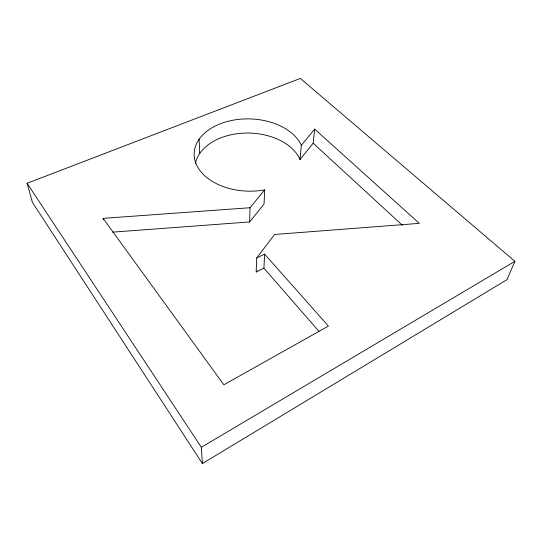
<?xml version="1.0" encoding="UTF-8"?>
<svg xmlns="http://www.w3.org/2000/svg" width="542" height="542" viewBox="0 0 542 542"><rect width="100%" height="100%" fill="white"/><g stroke="black" fill="none" stroke-linecap="round" stroke-linejoin="round"><path stroke-width="0.81" d="M112.465 232.159L249.652 221.935L250.018 207.728L264.686 189.883A54.789 36.138 1.5 0 1 196.475 164.693A54.789 36.138 1.5 0 1 233.04 120.202A54.789 36.138 1.5 0 1 301.325 145.303L314.645 129.098L419.318 223.365L274.604 234.469L256.718 257.972L256.183 272.016L263.913 268.154L264.611 254.103L256.718 257.972M264.686 189.883L264.042 204.097L249.652 221.935M195.33 163.609A53.766 36.172 1.5 0 1 244.327 133.102A53.766 36.172 1.5 0 1 300.051 159.47L301.325 145.303M300.051 159.47L313.161 143.217L314.645 129.098M514.9 261.325L507 279.652L202.403 463.566L32.418 202.369L27.1 183.277L300.329 78.434L514.9 261.325L201.353 447.299L202.403 463.566M256.183 272.016L257.186 270.675M103.4 219.957L103.109 218.365L250.018 207.728M313.161 143.217L402.496 225.418M264.611 254.103L328.398 326.074L223.839 384.786L103.109 218.365M263.913 268.154L318.953 331.352M27.1 183.277L201.353 447.299M199.117 139.247L199.713 153.494"/></g></svg>
